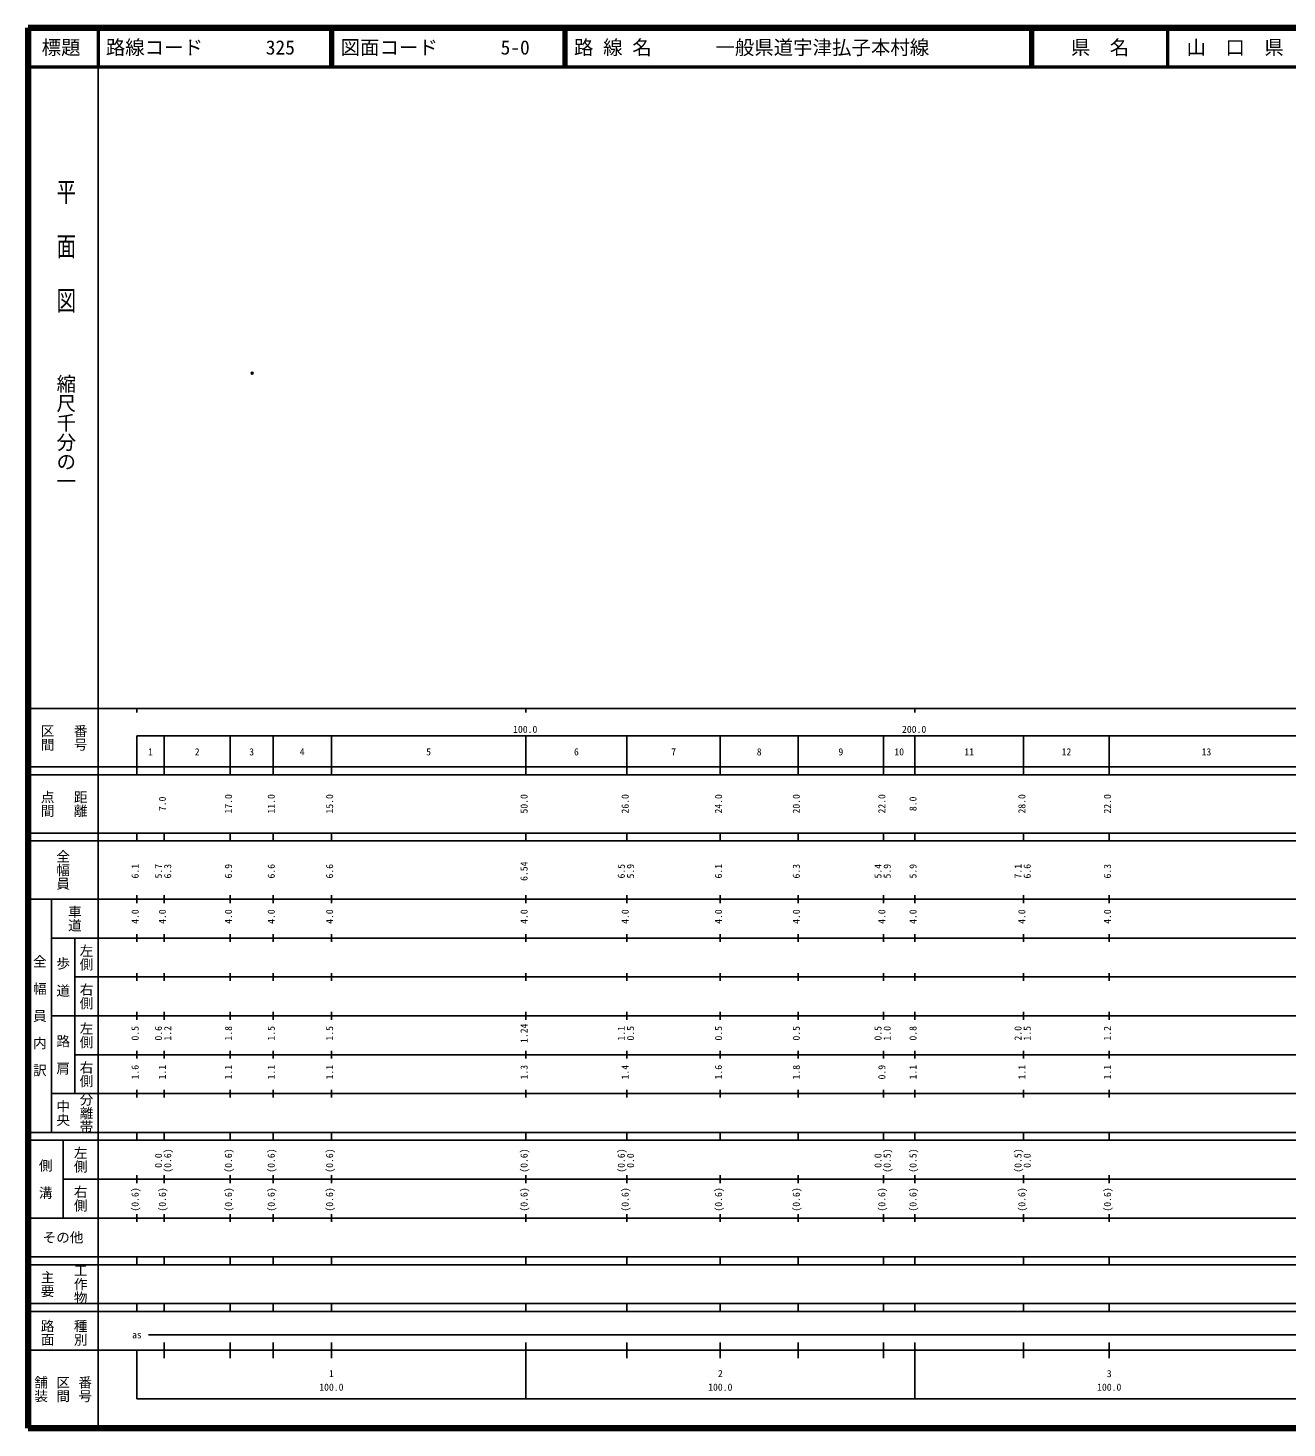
# Model space of a CAD drawing. Units: millimetres on the paper. Extents: x 40 to 680, y 20 to 380.
# Drawn here: x 40 to 363.7, y 20 to 380 of the extents above; entities that cross this region are included whole.
import ezdxf
from ezdxf.enums import TextEntityAlignment as Align

# ---------------------------------------------------------------- set-up
doc = ezdxf.new("R2010")
doc.units = ezdxf.units.MM
doc.header["$PDMODE"] = 32
doc.header["$PDSIZE"] = 0.5
doc.layers.add('M-OTRS', color=6, linetype='Continuous')
doc.layers.add('M-TTL-TXT', color=7, linetype='Continuous')
for name, color, linetype, lineweight in [('M-TTL', 2, 'Continuous', 140), ('M-TTL-BAND', 7, 'Continuous', 25), ('M-TTL-LINE', 7, 'Continuous', 50)]:
    doc.layers.add(name, color=color, linetype=linetype, lineweight=lineweight)
doc.styles.add('@ＭＳ ゴシック', font='')
doc.styles.add('ＭＳ ゴシック', font='')
doc.styles.get('@ＭＳ ゴシック').set_extended_font_data('@MS Gothic')
doc.styles.get('ＭＳ ゴシック').set_extended_font_data('MS Gothic')

msp = doc.modelspace()

# ---------------------------------------------------------------- linework, layer by layer
at = {"layer": 'M-OTRS'}
msp.add_point((97.637, 291.216), dxfattribs=at)
at = {"layer": 'M-TTL'}
for p, q in [((40, 380), (40, 20)), ((680, 380), (40, 380)), ((40, 20), (680, 20))]:
    msp.add_line(p, q, dxfattribs=at)
at = {"layer": 'M-TTL-BAND'}
for p, q in [((58, 370), (58, 20)), ((40, 205), (579, 205)), ((68, 205), (68, 204)), ((168, 205), (168, 204)), ((268, 205), (268, 204)), ((68, 198), (579, 198)), ((68, 198), (68, 188)), ((75, 188), (75, 198)), ((92, 188), (92, 198)), ((103, 188), (103, 198)), ((118, 188), (118, 198)), ((168, 188), (168, 198)), ((194, 188), (194, 198)), ((218, 188), (218, 198)), ((238, 188), (238, 198)), ((260, 188), (260, 198)), ((268, 188), (268, 198)), ((296, 188), (296, 198)), ((318, 188), (318, 198)), ((40, 190), (579, 190)), ((40, 188), (579, 188)), ((40, 173), (579, 173)), ((68, 171), (68, 173)), ((75, 171), (75, 173)), ((92, 171), (92, 173)), ((103, 171), (103, 173)), ((118, 171), (118, 173)), ((168, 171), (168, 173)), ((194, 171), (194, 173)), ((218, 171), (218, 173)), ((238, 171), (238, 173)), ((260, 171), (260, 173)), ((268, 171), (268, 173)), ((296, 171), (296, 173)), ((318, 171), (318, 173)), ((40, 171), (579, 171)), ((40, 156), (579, 156)), ((46, 96), (46, 156)), ((68, 155), (68, 157)), ((75, 155), (75, 157)), ((92, 155), (92, 157)), ((103, 155), (103, 157)), ((118, 155), (118, 157)), ((168, 155), (168, 157)), ((194, 155), (194, 157)), ((218, 155), (218, 157)), ((238, 155), (238, 157)), ((260, 155), (260, 157)), ((268, 155), (268, 157)), ((296, 155), (296, 157)), ((318, 155), (318, 157)), ((46, 146), (579, 146)), ((52, 146), (52, 106)), ((68, 145), (68, 147)), ((75, 145), (75, 147)), ((92, 145), (92, 147)), ((103, 145), (103, 147)), ((118, 145), (118, 147)), ((168, 145), (168, 147)), ((194, 145), (194, 147)), ((218, 145), (218, 147)), ((238, 145), (238, 147)), ((260, 145), (260, 147)), ((268, 145), (268, 147)), ((296, 145), (296, 147)), ((318, 145), (318, 147)), ((68, 135), (68, 137)), ((75, 135), (75, 137)), ((92, 135), (92, 137)), ((103, 135), (103, 137)), ((118, 135), (118, 137)), ((168, 135), (168, 137)), ((194, 135), (194, 137)), ((218, 135), (218, 137)), ((238, 135), (238, 137)), ((260, 135), (260, 137)), ((268, 135), (268, 137)), ((296, 135), (296, 137)), ((318, 135), (318, 137)), ((52, 136), (579, 136)), ((46, 126), (579, 126)), ((68, 125), (68, 127)), ((75, 125), (75, 127)), ((92, 125), (92, 127)), ((103, 125), (103, 127)), ((118, 125), (118, 127)), ((168, 125), (168, 127)), ((194, 125), (194, 127)), ((218, 125), (218, 127)), ((238, 125), (238, 127)), ((260, 125), (260, 127)), ((268, 125), (268, 127)), ((296, 125), (296, 127)), ((318, 125), (318, 127)), ((52, 116), (579, 116)), ((68, 115), (68, 117)), ((75, 115), (75, 117)), ((92, 115), (92, 117)), ((103, 115), (103, 117)), ((118, 115), (118, 117)), ((168, 115), (168, 117)), ((194, 115), (194, 117)), ((218, 115), (218, 117)), ((238, 115), (238, 117)), ((260, 115), (260, 117)), ((268, 115), (268, 117)), ((296, 115), (296, 117)), ((318, 115), (318, 117)), ((46, 106), (579, 106)), ((68, 105), (68, 107)), ((75, 105), (75, 107)), ((92, 105), (92, 107)), ((103, 105), (103, 107)), ((118, 105), (118, 107)), ((168, 105), (168, 107)), ((194, 105), (194, 107)), ((218, 105), (218, 107)), ((238, 105), (238, 107)), ((260, 105), (260, 107)), ((268, 105), (268, 107)), ((296, 105), (296, 107)), ((318, 105), (318, 107)), ((40, 96), (579, 96)), ((40, 94), (579, 94)), ((49, 94), (49, 74)), ((68, 94), (68, 96)), ((75, 94), (75, 96)), ((92, 94), (92, 96)), ((103, 94), (103, 96)), ((118, 94), (118, 96)), ((168, 94), (168, 96)), ((194, 94), (194, 96)), ((218, 94), (218, 96)), ((238, 94), (238, 96)), ((260, 94), (260, 96)), ((268, 94), (268, 96)), ((296, 94), (296, 96)), ((318, 94), (318, 96)), ((49, 84), (579, 84)), ((68, 83), (68, 85)), ((75, 83), (75, 85)), ((92, 83), (92, 85)), ((103, 83), (103, 85)), ((118, 83), (118, 85)), ((168, 83), (168, 85)), ((194, 83), (194, 85)), ((218, 83), (218, 85)), ((238, 83), (238, 85)), ((260, 83), (260, 85)), ((268, 83), (268, 85)), ((296, 83), (296, 85)), ((318, 83), (318, 85)), ((40, 74), (579, 74)), ((68, 73), (68, 75)), ((75, 73), (75, 75)), ((92, 73), (92, 75)), ((103, 73), (103, 75)), ((118, 73), (118, 75)), ((168, 73), (168, 75)), ((194, 73), (194, 75)), ((218, 73), (218, 75)), ((238, 73), (238, 75)), ((260, 73), (260, 75)), ((268, 73), (268, 75)), ((296, 73), (296, 75)), ((318, 73), (318, 75)), ((40, 64), (579, 64)), ((40, 62), (579, 62)), ((68, 62), (68, 64)), ((75, 62), (75, 64)), ((92, 62), (92, 64)), ((103, 62), (103, 64)), ((118, 62), (118, 64)), ((168, 62), (168, 64)), ((194, 62), (194, 64)), ((218, 62), (218, 64)), ((238, 62), (238, 64)), ((260, 62), (260, 64)), ((268, 62), (268, 64)), ((296, 62), (296, 64)), ((318, 62), (318, 64)), ((40, 52), (579, 52)), ((68, 50), (68, 52)), ((75, 50), (75, 52)), ((92, 50), (92, 52)), ((103, 50), (103, 52)), ((118, 50), (118, 52)), ((168, 50), (168, 52)), ((194, 50), (194, 52)), ((218, 50), (218, 52)), ((238, 50), (238, 52)), ((260, 50), (260, 52)), ((268, 50), (268, 52)), ((296, 50), (296, 52)), ((318, 50), (318, 52)), ((40, 50), (579, 50)), ((71, 44), (540, 44)), ((40, 40), (579, 40)), ((68, 40), (68, 27.5)), ((75, 38), (75, 42)), ((92, 38), (92, 42)), ((103, 38), (103, 42)), ((118, 38), (118, 42)), ((168, 27.5), (168, 42)), ((194, 38), (194, 42)), ((218, 38), (218, 42)), ((238, 38), (238, 42)), ((260, 38), (260, 42)), ((268, 27.5), (268, 42)), ((296, 38), (296, 42)), ((318, 38), (318, 42)), ((68, 27.5), (579, 27.5))]:
    msp.add_line(p, q, dxfattribs=at)
at = {"layer": 'M-TTL-LINE'}
for p, q in [((58, 380), (58, 370)), ((117.75, 380), (117.75, 370)), ((118.25, 380), (118.25, 370)), ((177.75, 380), (177.75, 370)), ((178.25, 380), (178.25, 370)), ((297.75, 380), (297.75, 370)), ((298.25, 380), (298.25, 370)), ((333, 380), (333, 370)), ((40, 370), (680, 370))]:
    msp.add_line(p, q, dxfattribs=at)

# ---------------------------------------------------------------- texts
at = {"layer": 'M-TTL-BAND', "style": '@ＭＳ ゴシック', "width": 1.4}
msp.add_text('平  面  図', height=3.666, rotation=270, dxfattribs=at).set_placement((49.777, 306.475), align=Align.MIDDLE_RIGHT)
at = {"layer": 'M-TTL-BAND', "style": '@ＭＳ ゴシック'}
msp.add_text('縮尺千分の一', height=3.666, rotation=270, dxfattribs=at).set_placement((49.777, 261.03), align=Align.MIDDLE_RIGHT)
for s, p in [('区間', (45, 197.5)), ('番号', (53.5, 197.5)), ('点間', (45, 180.5)), ('距離', (53.5, 180.5)), ('全幅員', (49, 163.5)), ('車道', (52, 151)), ('左側', (55, 141)), ('全\u3000幅\u3000員\u3000内\u3000訳', (43, 126)), ('歩\u3000道', (49, 136)), ('右側', (55, 131)), ('左側', (55, 121)), ('路\u3000肩', (49, 116)), ('右側', (55, 111)), ('分離帯', (55, 101)), ('中央', (49, 101)), ('左側', (53.5, 89)), ('側\u3000溝', (44.5, 84)), ('右側', (53.5, 79)), ('工作物', (53.5, 57)), ('主要', (45, 57)), ('路面', (45, 44.5)), ('種別', (53.5, 44.5)), ('舗装', (43.333, 30)), ('区間', (49, 30)), ('番号', (54.667, 30))]:
    msp.add_text(s, height=2.566, rotation=270, dxfattribs=at).set_placement(p, align=Align.MIDDLE_CENTER)
at = {"layer": 'M-TTL-BAND', "style": 'ＭＳ ゴシック'}
for s, p in [('100.0', (167.844, 198.195)), ('200.0', (267.844, 198.195)), ('1', (71.5, 192.405)), ('2', (83.5, 192.405)), ('3', (97.5, 192.405)), ('4', (110.5, 192.405)), ('5', (143, 192.405)), ('6', (181, 192.405)), ('7', (206, 192.405)), ('8', (228, 192.405)), ('9', (249, 192.405)), ('10', (264, 192.405)), ('11', (282, 192.405)), ('12', (307, 192.405)), ('13', (343, 192.405)), ('as', (68, 42.5)), ('1', (118, 32.523)), ('2', (218, 32.523)), ('3', (318, 32.523)), ('100.0', (118, 29.033)), ('100.0', (218, 29.033)), ('100.0', (318, 29.033))]:
    msp.add_text(s, height=1.833, dxfattribs=at).set_placement(p, align=Align.BOTTOM_CENTER)
for s, p in [('7.0', (76, 180.5)), ('17.0', (93, 180.5)), ('11.0', (104, 180.5)), ('15.0', (119, 180.5)), ('50.0', (169, 180.5)), ('26.0', (195, 180.5)), ('24.0', (219, 180.5)), ('20.0', (239, 180.5)), ('22.0', (261, 180.5)), ('8.0', (269, 180.5)), ('28.0', (297, 180.5)), ('22.0', (319, 180.5)), ('6.1', (69, 163.174)), ('5.7', (75, 163.174)), ('6.3', (77.37, 163.174)), ('6.9', (93, 163.174)), ('6.6', (104, 163.174)), ('6.6', (119, 163.174)), ('6.54', (169, 163.174)), ('6.5', (194, 163.174)), ('5.9', (196.37, 163.174)), ('6.1', (219, 163.174)), ('6.3', (239, 163.174)), ('5.4', (260, 163.174)), ('5.9', (262.37, 163.174)), ('5.9', (269, 163.174)), ('7.1', (296, 163.174)), ('6.6', (298.37, 163.174)), ('6.3', (319, 163.174)), ('4.0', (69, 151.5)), ('4.0', (76, 151.5)), ('4.0', (93, 151.5)), ('4.0', (104, 151.5)), ('4.0', (119, 151.5)), ('4.0', (169, 151.5)), ('4.0', (195, 151.5)), ('4.0', (219, 151.5)), ('4.0', (239, 151.5)), ('4.0', (261, 151.5)), ('4.0', (269, 151.5)), ('4.0', (297, 151.5)), ('4.0', (319, 151.5)), ('0.5', (69, 121.5)), ('0.6', (75, 121.5)), ('1.2', (77.37, 121.5)), ('1.8', (93, 121.5)), ('1.5', (104, 121.5)), ('1.5', (119, 121.5)), ('1.24', (169, 121.5)), ('1.1', (194, 121.5)), ('0.5', (196.37, 121.5)), ('0.5', (219, 121.5)), ('0.5', (239, 121.5)), ('0.5', (260, 121.5)), ('1.0', (262.37, 121.5)), ('0.8', (269, 121.5)), ('2.0', (296, 121.5)), ('1.5', (298.37, 121.5)), ('1.2', (319, 121.5)), ('1.6', (69, 111.5)), ('1.1', (76, 111.5)), ('1.1', (93, 111.5)), ('1.1', (104, 111.5)), ('1.1', (119, 111.5)), ('1.3', (169, 111.5)), ('1.4', (195, 111.5)), ('1.6', (219, 111.5)), ('1.8', (239, 111.5)), ('0.9', (261, 111.5)), ('1.1', (269, 111.5)), ('1.1', (297, 111.5)), ('1.1', (319, 111.5)), ('0.0', (75, 88.764)), ('(0.6)', (77.37, 88.764)), ('(0.6)', (93, 88.764)), ('(0.6)', (104, 88.764)), ('(0.6)', (119, 88.764)), ('(0.6)', (169, 88.764)), ('(0.6)', (194, 88.764)), ('0.0', (196.37, 88.764)), ('0.0', (260, 88.764)), ('(0.5)', (262.37, 88.764)), ('(0.5)', (269, 88.764)), ('(0.5)', (296, 88.764)), ('0.0', (298.37, 88.764)), ('(0.6)', (69, 78.764)), ('(0.6)', (76, 78.764)), ('(0.6)', (93, 78.764)), ('(0.6)', (104, 78.764)), ('(0.6)', (119, 78.764)), ('(0.6)', (169, 78.764)), ('(0.6)', (195, 78.764)), ('(0.6)', (219, 78.764)), ('(0.6)', (239, 78.764)), ('(0.6)', (261, 78.764)), ('(0.6)', (269, 78.764)), ('(0.6)', (297, 78.764)), ('(0.6)', (319, 78.764))]:
    msp.add_text(s, height=1.833, rotation=90, dxfattribs=at).set_placement(p, align=Align.BOTTOM_CENTER)
msp.add_text('その他', height=2.566, dxfattribs=at).set_placement((49, 69), align=Align.MIDDLE_CENTER)
at = {"layer": 'M-TTL-TXT', "style": 'ＭＳ ゴシック'}
for s, p in [('標題', (48.5, 375)), ('県\u3000名', (315.625, 375)), ('山\u3000口\u3000県', (350.375, 375))]:
    msp.add_text(s, height=3.666, dxfattribs=at).set_placement(p, align=Align.MIDDLE_CENTER)
for s, p in [('路線コード', (60, 375)), ('325', (101.142, 375)), ('図面コード', (120.38, 375)), ('5-0', (161.521, 375)), ('路 線 名', (180.38, 375)), ('一般県道宇津払子本村線', (216.734, 375))]:
    msp.add_text(s, height=3.666, dxfattribs=at).set_placement(p, align=Align.MIDDLE_LEFT)

doc.saveas('drawing.dxf')
